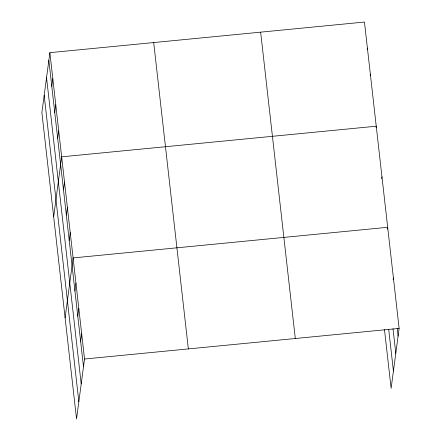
<?xml version="1.0" encoding="UTF-8"?>
<svg xmlns="http://www.w3.org/2000/svg" width="441" height="441" viewBox="0 0 441 441"><rect width="100%" height="100%" fill="white"/><g stroke="black" fill="none" stroke-linecap="round" stroke-linejoin="round"><path stroke-width="0.66" d="M49.877 52.666L41.878 112.598L76.541 418.95L84.534 359.018L49.877 52.666L364.459 22.05L399.122 328.402L391.123 388.334L384.475 329.587M51.79 86.43L52.821 78.707M54.739 112.472L55.77 104.749M57.683 138.507L58.714 130.784M53.664 216.757L61.663 156.825L376.245 126.209L376.074 127.499M63.487 189.823L64.518 182.1M66.348 215.098L67.379 207.375M69.209 240.373L70.24 232.65M65.103 317.856L73.096 257.924L387.683 227.302L387.424 229.237M74.926 290.917L75.957 283.194M77.787 316.191L78.818 308.468M80.648 341.466L81.679 333.743M367.237 49.375L367.408 48.091M370.181 75.417L370.352 74.132M381.708 178.688L381.961 176.758M393.146 279.781L393.4 277.852M84.534 359.018L399.122 328.402M397.242 328.611L398.091 336.125M393.008 328.76L395.792 353.351M388.708 329.438L393.422 371.102M260.648 32.154L295.305 338.506M153.689 42.562L188.351 348.914M48.846 60.389L83.503 366.741M46.548 77.622L81.205 383.968M44.177 95.372L78.84 401.723"/></g></svg>
